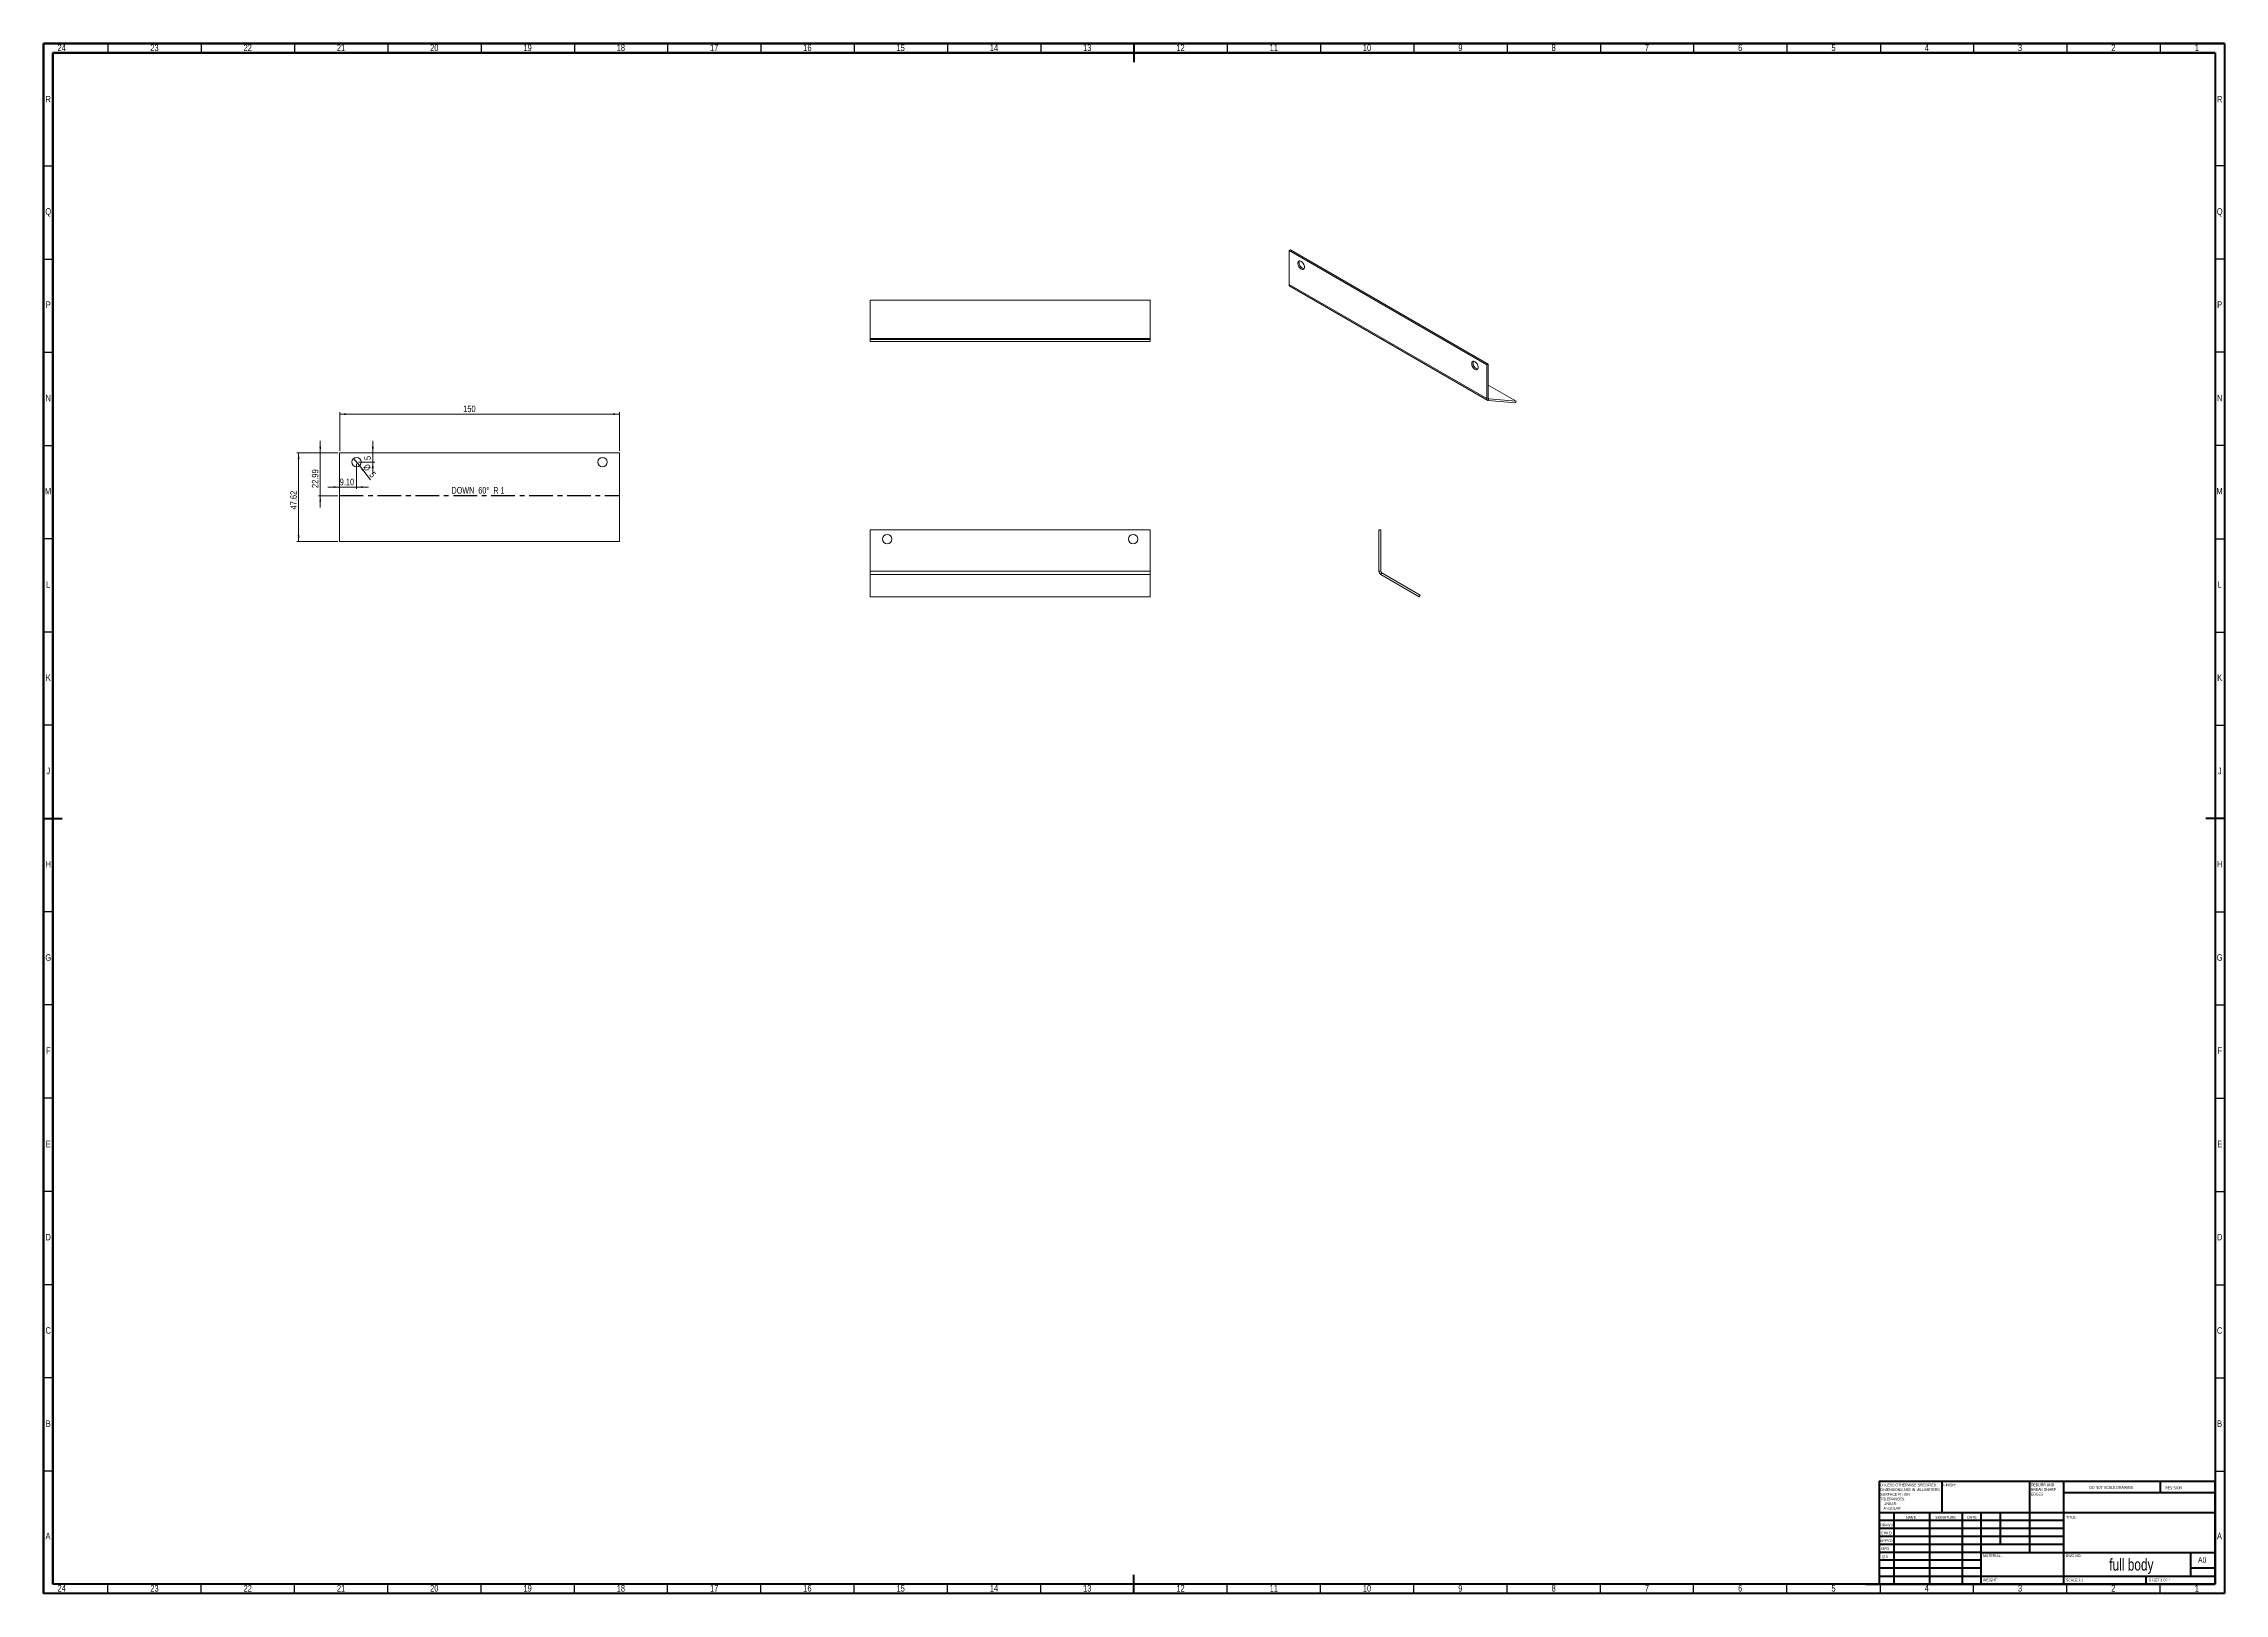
# Paper-space layout 'Sheet3' of a CAD drawing. Header units: millimetres. Extents: x 15 to 1184, y 5 to 836.
import ezdxf

# ---------------------------------------------------------------- set-up
doc = ezdxf.new("R2010")
doc.units = ezdxf.units.MM
doc.linetypes.add('CENTERX2', pattern=[20.32, 12.7, -2.54, 2.54, -2.54])
doc.styles.add('SLDTEXTSTYLE0', font='TXT', dxfattribs={"width": 0.75})
doc.styles.add('SLDTEXTSTYLE1', font='TXT', dxfattribs={"width": 0.686449})
doc.styles.add('SLDTEXTSTYLE2', font='TXT', dxfattribs={"width": 0.6875})
doc.styles.add('SLDTEXTSTYLE4', font='TXT', dxfattribs={"width": 0.660714})
doc.dimstyles.new('SLDDIMSTYLE1', dxfattribs={"dimtxt": 3.5, "dimasz": 3.302, "dimexe": 0, "dimexo": 0.0625, "dimgap": 0.875, "dimtad": 1, "dimrnd": 1e-09, "dimzin": 12, "dimdsep": 46, "dimtxsty": 'SLDTEXTSTYLE0', "dimsah": 1, "dimcen": 0.09, "dimadec": 0, "dimazin": 3, "dimtfac": 1, "dimtofl": 0, "dimtmove": 0, "dimatfit": 3, "dimfxl": 1, "dimfrac": 2, "dimtolj": 1, "dimtzin": 12, "dimarcsym": 0})
doc.dimstyles.new('SLDDIMSTYLE2', dxfattribs={"dimtxt": 3.5, "dimasz": 3.302, "dimexe": 0, "dimexo": 0.0625, "dimgap": 0.875, "dimtad": 1, "dimrnd": 1e-09, "dimzin": 12, "dimdsep": 46, "dimtxsty": 'SLDTEXTSTYLE0', "dimsah": 1, "dimcen": 0.09, "dimadec": 0, "dimazin": 3, "dimtfac": 1, "dimtmove": 0, "dimatfit": 0, "dimfxl": 1, "dimfrac": 2, "dimtolj": 1, "dimtzin": 12, "dimarcsym": 0})
doc.dimstyles.new('SLDDIMSTYLE3', dxfattribs={"dimtxt": 3.5, "dimasz": 3.302, "dimexe": 0, "dimexo": 0.0625, "dimgap": 0.875, "dimtad": 1, "dimrnd": 1e-09, "dimzin": 12, "dimdsep": 46, "dimtxsty": 'SLDTEXTSTYLE0', "dimblk1": 'NONE', "dimsah": 1, "dimcen": 0, "dimadec": 0, "dimazin": 3, "dimtfac": 1, "dimtmove": 0, "dimatfit": 3, "dimldrblk": 'NONE', "dimfxl": 1, "dimfrac": 2, "dimtolj": 1, "dimtzin": 12, "dimarcsym": 0})
doc.dimstyles.new('SLDDIMSTYLE4', dxfattribs={"dimtxt": 3.5, "dimasz": 3.302, "dimexe": 0, "dimexo": 0.0625, "dimgap": 0.875, "dimtad": 1, "dimrnd": 1e-09, "dimzin": 4, "dimdsep": 46, "dimtxsty": 'SLDTEXTSTYLE0', "dimsah": 1, "dimcen": 0.09, "dimadec": 0, "dimazin": 1, "dimtfac": 1, "dimtmove": 0, "dimatfit": 0, "dimfxl": 1, "dimfrac": 2, "dimtolj": 1, "dimtzin": 12, "dimarcsym": 0})

# ---------------------------------------------------------------- blocks, each defined once
blk = doc.blocks.new('SW_NOTE_4')
at = {"color": 0, "linetype": 'Continuous', "lineweight": 0, "char_height": 1.5, "attachment_point": 1, "style": 'SLDTEXTSTYLE0'}
for s, insert in [('UNLESS OTHERWISE SPECIFIED:', (0, 1.9)), ('TOLERANCES:', (0, -5.6)), ('DIMENSIONS ARE IN MILLIMETERS', (0, -0.6)), ('SURFACE FINISH:', (0, -3.1)), ('ANGULAR:', (1.7, -10.6)), ('LINEAR:', (1.7, -8.1))]:
    blk.add_mtext(s, dxfattribs=dict(at, insert=insert))
blk = doc.blocks.new('SW_NOTE_5')
at = {"color": 0, "linetype": 'Continuous', "lineweight": 0, "char_height": 1.5, "attachment_point": 1, "style": 'SLDTEXTSTYLE0'}
for s, insert in [('DEBURR AND', (0, 1.9)), ('BREAK SHARP', (0, -0.6)), ('EDGES', (0, -3.1))]:
    blk.add_mtext(s, dxfattribs=dict(at, insert=insert))
blk = doc.blocks.new('_D_32')
at = {"color": 7, "linetype": 'Continuous', "lineweight": 0}
for p, q in [((172.7, 616.6), (150.7, 616.6)), ((151.7, 616.6), (151.7, 569)), ((172.7, 569), (150.7, 569))]:
    blk.add_line(p, q, dxfattribs=at)
for points in [[(151.7, 616.6), (151.2, 613.3), (152.2, 613.3)], [(151.7, 569), (152.2, 572.3), (151.2, 572.3)]]:
    blk.add_solid(points, dxfattribs=at)
at = {"color": 7, "linetype": 'Continuous', "lineweight": 0, "insert": (147.2, 586.2), "char_height": 3.5, "attachment_point": 1, "rotation": 90, "style": 'SLDTEXTSTYLE0'}
blk.add_mtext('47.62', dxfattribs=at)
blk = doc.blocks.new('_D_33')
at = {"color": 7, "linetype": 'Continuous', "lineweight": 0}
for p, q in [((163.3, 616.6), (163.3, 623)), ((172.7, 616.6), (162.3, 616.6)), ((163.3, 616.6), (163.3, 593.6)), ((172.7, 593.6), (162.3, 593.6)), ((163.3, 593.6), (163.3, 587.3))]:
    blk.add_line(p, q, dxfattribs=at)
for points in [[(163.3, 616.6), (163.8, 619.9), (162.8, 619.9)], [(163.3, 593.6), (162.8, 590.3), (163.8, 590.3)]]:
    blk.add_solid(points, dxfattribs=at)
at = {"color": 7, "linetype": 'Continuous', "lineweight": 0, "insert": (158.8, 597.7), "char_height": 3.5, "attachment_point": 1, "rotation": 90, "style": 'SLDTEXTSTYLE0'}
blk.add_mtext('22.99', dxfattribs=at)
blk = doc.blocks.new('_D_34')
at = {"color": 7, "linetype": 'Continuous', "lineweight": 0}
for p, q in [((173.7, 617.6), (173.7, 638.3)), ((323.7, 637.3), (173.7, 637.3)), ((323.7, 617.6), (323.7, 638.3))]:
    blk.add_line(p, q, dxfattribs=at)
for points in [[(173.7, 637.3), (177, 636.8), (177, 637.8)], [(323.7, 637.3), (320.4, 637.8), (320.4, 636.8)]]:
    blk.add_solid(points, dxfattribs=at)
at = {"color": 7, "linetype": 'Continuous', "lineweight": 0, "insert": (239.9, 641.9), "char_height": 3.5, "attachment_point": 1, "style": 'SLDTEXTSTYLE0'}
blk.add_mtext('150', dxfattribs=at)
blk = doc.blocks.new('_D_35')
at = {"color": 7, "linetype": 'Continuous', "lineweight": 0}
for q in [(181.2, 613.6), (190.2, 602.1)]:
    blk.add_line((184.3, 609.7), q, dxfattribs=at)
blk.add_solid([(184.3, 609.7), (186, 606.7), (186.8, 607.4)], dxfattribs=at)
at = {"color": 7, "linetype": 'Continuous', "lineweight": 0, "char_height": 3.5, "attachment_point": 1, "rotation": 307.9802, "style": 'SLDTEXTSTYLE0'}
for s, insert in [('%%c', (188.8, 611)), ('5', (192.1, 606.8))]:
    blk.add_mtext(s, dxfattribs=dict(at, insert=insert))
blk = doc.blocks.new('_NONE')
blk = doc.blocks.new('_D_36')
at = {"color": 7, "linetype": 'Continuous', "lineweight": 0}
for p, q in [((191.5, 616.6), (191.5, 623)), ((183.8, 611.6), (192.5, 611.6)), ((191.5, 611.6), (191.5, 616.6)), ((191.5, 611.6), (191.5, 605.3))]:
    blk.add_line(p, q, dxfattribs=at)
for points in [[(191.5, 616.6), (192, 619.9), (190.9, 619.9)], [(191.5, 611.6), (190.9, 608.3), (192, 608.3)]]:
    blk.add_solid(points, dxfattribs=at)
at = {"color": 7, "linetype": 'Continuous', "lineweight": 0, "insert": (186.9, 612.7), "char_height": 3.5, "attachment_point": 1, "rotation": 90, "style": 'SLDTEXTSTYLE0'}
blk.add_mtext('5', dxfattribs=at)
blk = doc.blocks.new('_D_37')
at = {"color": 7, "linetype": 'Continuous', "lineweight": 0}
for p, q in [((182.8, 610.6), (182.8, 597.2)), ((173.7, 598.2), (167.3, 598.2)), ((182.8, 598.2), (173.7, 598.2)), ((182.8, 598.2), (189.1, 598.2))]:
    blk.add_line(p, q, dxfattribs=at)
for points in [[(173.7, 598.2), (170.4, 598.7), (170.4, 597.7)], [(182.8, 598.2), (186.1, 597.7), (186.1, 598.7)]]:
    blk.add_solid(points, dxfattribs=at)
at = {"color": 7, "linetype": 'Continuous', "lineweight": 0, "insert": (173.7, 602.7), "char_height": 3.5, "attachment_point": 1, "style": 'SLDTEXTSTYLE0'}
blk.add_mtext('9.10', dxfattribs=at)

psp = doc.layouts.new('Sheet3')

# ---------------------------------------------------------------- linework, layer by layer
at = {"color": 7, "linetype": 'Continuous', "lineweight": 60}
for p, q in [((15, 836), (1184, 836)), ((15, 5), (15, 836)), ((15, 836), (15, 5)), ((1184, 836), (15, 836)), ((20, 831), (1179, 831)), ((20, 10), (20, 831)), ((20, 831), (20, 10)), ((1179, 831), (20, 831)), ((599.5, 836), (599.5, 826)), ((599.5, 836), (599.5, 826)), ((1179, 831), (1179, 10)), ((1184, 836), (1184, 5)), ((15, 420.5), (25, 420.5)), ((15, 420.5), (25, 420.5)), ((1184, 420.5), (1174, 420.5)), ((1179, 10), (1179, 65.25)), ((1179, 65.25), (1179, 10)), ((599.5, 5), (599.5, 15)), ((1184, 5), (15, 5)), ((1179, 10), (20, 10)), ((991.8, 10), (1179, 10))]:
    psp.add_line(p, q, dxfattribs=at)
at = {"color": 7, "linetype": 'Continuous', "lineweight": 30}
for p, q in [((49.5, 836), (49.5, 831)), ((99.5, 836), (99.5, 831)), ((149.5, 836), (149.5, 831)), ((199.5, 836), (199.5, 831)), ((249.5, 836), (249.5, 831)), ((299.5, 836), (299.5, 831)), ((349.5, 836), (349.5, 831)), ((399.5, 836), (399.5, 831)), ((449.5, 836), (449.5, 831)), ((499.5, 836), (499.5, 831)), ((549.5, 836), (549.5, 831)), ((649.5, 836), (649.5, 831)), ((699.5, 836), (699.5, 831)), ((749.5, 836), (749.5, 831)), ((799.5, 836), (799.5, 831)), ((849.5, 836), (849.5, 831)), ((899.5, 836), (899.5, 831)), ((949.5, 836), (949.5, 831)), ((999.6, 836), (999.6, 831)), ((1049.5, 836), (1049.5, 831)), ((1099.5, 836), (1099.5, 831)), ((1149.5, 836), (1149.5, 831)), ((15, 770.5), (20, 770.5)), ((1184, 770.5), (1179, 770.5)), ((15, 720.5), (20, 720.5)), ((1184, 720.5), (1179, 720.5)), ((15, 670.5), (20, 670.5)), ((1184, 670.5), (1179, 670.5)), ((15, 620.5), (20, 620.5)), ((1184, 620.5), (1179, 620.5)), ((20, 570.5), (15, 570.5)), ((1179, 570.5), (1184, 570.5)), ((20, 520.5), (15, 520.5)), ((1179, 520.5), (1184, 520.5)), ((20, 470.5), (15, 470.5)), ((1179, 470.5), (1184, 470.5)), ((20, 370.5), (15, 370.5)), ((1179, 370.5), (1184, 370.5)), ((20, 320.5), (15, 320.5)), ((1179, 320.5), (1184, 320.5)), ((20, 270.5), (15, 270.5)), ((1179, 270.5), (1184, 270.5)), ((20, 220.5), (15, 220.5)), ((1179, 220.5), (1184, 220.5)), ((20, 170.5), (15, 170.5)), ((1179, 170.5), (1184, 170.5)), ((20, 120.5), (15, 120.5)), ((1179, 120.5), (1184, 120.5)), ((20, 70.5), (15, 70.5)), ((1179, 70.5), (1184, 70.5)), ((49.5, 5), (49.5, 10)), ((99.5, 5), (99.5, 10)), ((149.5, 5), (149.5, 10)), ((199.5, 5), (199.5, 10)), ((249.5, 5), (249.5, 10)), ((299.5, 5), (299.5, 10)), ((349.5, 5), (349.5, 10)), ((399.5, 5), (399.5, 10)), ((449.5, 5), (449.5, 10)), ((499.5, 5), (499.5, 10)), ((549.5, 5), (549.5, 10)), ((649.5, 5), (649.5, 10)), ((699.5, 5), (699.5, 10)), ((749.5, 5), (749.5, 10)), ((799.5, 5), (799.5, 10)), ((849.5, 5), (849.5, 10)), ((899.5, 5), (899.5, 10)), ((949.5, 5), (949.5, 10)), ((999.6, 5), (999.6, 10)), ((1049.5, 5), (1049.5, 10)), ((1099.5, 5), (1099.5, 10)), ((1149.5, 5), (1149.5, 10))]:
    psp.add_line(p, q, dxfattribs=at)
at = {"color": 7, "linetype": 'Continuous', "lineweight": 15}
for p, q in [((683.356, 725.392), (682.649, 724.984)), ((788.715, 663.753), (682.649, 724.984)), ((682.649, 724.984), (682.649, 706.854)), ((789.422, 664.162), (683.356, 725.392)), ((682.649, 706.854), (788.715, 645.624)), ((683.064, 705.938), (789.13, 644.708)), ((458.132, 698.438), (608.132, 698.438)), ((458.132, 677.787), (458.132, 698.438)), ((608.132, 698.438), (608.132, 677.787)), ((458.132, 677.787), (458.132, 677.287)), ((608.132, 677.787), (458.132, 677.787)), ((458.132, 677.287), (458.132, 676.287)), ((608.132, 677.287), (458.132, 677.287)), ((608.132, 676.287), (458.132, 676.287)), ((608.132, 677.287), (608.132, 677.787)), ((608.132, 677.287), (608.132, 676.287)), ((789.422, 664.162), (788.715, 663.753)), ((788.715, 645.624), (788.715, 663.753)), ((789.422, 646.032), (789.422, 664.162)), ((789.422, 646.032), (788.715, 645.624)), ((789.422, 652.857), (804.378, 644.223)), ((789.776, 645.529), (789.422, 644.617)), ((804.025, 643.312), (789.422, 644.617)), ((789.776, 645.529), (789.517, 645.678)), ((804.378, 644.223), (789.776, 645.529)), ((804.025, 643.312), (804.378, 644.223)), ((173.682, 616.621), (173.682, 569.002)), ((323.682, 616.621), (173.682, 616.621)), ((323.682, 569.002), (323.682, 616.621)), ((608.132, 575.29), (458.132, 575.29)), ((458.132, 575.29), (458.132, 553.087)), ((608.132, 553.087), (608.132, 575.29)), ((730.791, 553.087), (730.791, 575.29)), ((731.791, 575.29), (730.791, 575.29)), ((731.791, 553.087), (731.791, 575.29)), ((173.682, 569.002), (323.682, 569.002)), ((458.132, 553.087), (608.132, 553.087)), ((458.132, 551.355), (458.132, 553.087)), ((458.132, 551.355), (608.132, 551.355)), ((458.132, 551.355), (458.132, 539.433)), ((608.132, 553.087), (608.132, 551.355)), ((608.132, 539.433), (608.132, 551.355)), ((731.791, 553.087), (730.791, 553.087)), ((732.291, 552.221), (731.791, 551.355)), ((752.441, 539.433), (731.791, 551.355)), ((752.941, 540.299), (732.291, 552.221)), ((458.132, 539.433), (608.132, 539.433)), ((752.441, 539.433), (752.941, 540.299))]:
    psp.add_line(p, q, dxfattribs=at)
at = {"color": 7, "linetype": 'CENTERX2'}
psp.add_line((173.682, 593.633), (323.682, 593.633), dxfattribs=at)
at = {"color": 7, "linetype": 'Continuous', "lineweight": 40}
for p, q in [((999, 65.25), (1179, 65.25)), ((999, 65.25), (999, 10)), ((1032.8, 48.25), (1032.8, 65.25)), ((1079.6, 65.25), (1079.6, 27)), ((1097.8, 65.25), (1097.8, 10)), ((1179, 58.875), (1097.8, 58.875)), ((1149.8, 58.875), (1149.8, 65.25)), ((1179, 48.25), (999, 48.25)), ((1006.8, 48.25), (1006.8, 10)), ((1025.991, 48.25), (1025.991, 10)), ((1043.399, 48.25), (1043.399, 10)), ((1053.6, 10), (1053.6, 48.25)), ((1064, 31.25), (1064, 48.25)), ((1097.8, 44), (999, 44)), ((1097.8, 39.75), (999, 39.75)), ((1097.8, 35.5), (999, 35.5)), ((1097.8, 31.25), (999, 31.25)), ((1053.6, 27), (999, 27)), ((1053.6, 27), (1179, 27)), ((1166, 14.25), (1166, 27)), ((1053.6, 22.75), (999, 22.75)), ((1053.6, 18.5), (999, 18.5)), ((999, 14.25), (1179, 14.25)), ((1142, 10), (1142, 14.25)), ((1179, 18.5), (1166, 18.5))]:
    psp.add_line(p, q, dxfattribs=at)
at = {"color": 7, "linetype": 'Continuous', "lineweight": 15, "flags": 128}
for points in [[(687.316, 718.207), (687.355, 717.76), (687.469, 717.289), (687.654, 716.812), (687.901, 716.352), (688.2, 715.929), (688.538, 715.561), (688.899, 715.263), (689.269, 715.05), (689.63, 714.93), (689.968, 714.909), (690.267, 714.987), (690.514, 715.161), (690.699, 715.424), (690.813, 715.764), (690.852, 716.166), (690.813, 716.613), (690.699, 717.085), (690.514, 717.561), (690.267, 718.021), (689.968, 718.444), (689.63, 718.813), (689.269, 719.11), (688.899, 719.323), (688.538, 719.443), (688.2, 719.465), (687.901, 719.387), (687.654, 719.212), (687.469, 718.949), (687.355, 718.609), (687.316, 718.207)], [(784.048, 662.365), (784.01, 662.812), (783.896, 663.283), (783.711, 663.76), (783.464, 664.22), (783.165, 664.643), (782.827, 665.011), (782.465, 665.309), (782.096, 665.522), (781.734, 665.642), (781.397, 665.663), (781.098, 665.585), (780.85, 665.411), (780.666, 665.148), (780.551, 664.808), (780.513, 664.406), (780.551, 663.959), (780.666, 663.487), (780.85, 663.011), (781.098, 662.551), (781.397, 662.128), (781.734, 661.759), (782.096, 661.462), (782.465, 661.248), (782.827, 661.129), (783.165, 661.107), (783.464, 661.185), (783.711, 661.36), (783.896, 661.623), (784.01, 661.963), (784.048, 662.365)]]:
    psp.add_lwpolyline(points, dxfattribs=at)
at = {"color": 7, "linetype": 'Continuous', "lineweight": 15}
for centre in [(182.782, 611.621), (314.582, 611.621), (467.232, 570.29), (599.032, 570.29)]:
    psp.add_circle(centre, 2.5, dxfattribs=at)
for centre, radius, start, end in [((691.179, 718.396), 3.129, 159.979816, 260.014807), ((683.655, 706.758), 1.011, 174.529344, 234.158476), ((784.376, 664.595), 3.129, 159.979816, 260.014807), ((789.583, 645.482), 0.88, 170.748121, 259.453222), ((789.856, 645.961), 0.44, 170.748121, 259.453222), ((732.791, 553.087), 2, 180, 240), ((732.791, 553.087), 1, 180, 240)]:
    psp.add_arc(centre, radius, start, end, dxfattribs=at)

# ---------------------------------------------------------------- block references
at = {"color": 7, "linetype": 'Continuous', "lineweight": 0}
for name, p in [('SW_NOTE_4', (999.594, 61.987)), ('SW_NOTE_5', (1080.309, 62.069))]:
    psp.add_blockref(name, p, dxfattribs=at)

# ---------------------------------------------------------------- texts
for s, insert, char_height, attachment_point, style in [('24', (24.68, 835.532), 3.5, 2, 'SLDTEXTSTYLE0'), ('23', (74.43, 835.532), 3.5, 2, 'SLDTEXTSTYLE0'), ('22', (124.43, 835.532), 3.5, 2, 'SLDTEXTSTYLE0'), ('21', (174.43, 835.532), 3.5, 2, 'SLDTEXTSTYLE0'), ('20', (224.43, 835.532), 3.5, 2, 'SLDTEXTSTYLE0'), ('19', (274.43, 835.532), 3.5, 2, 'SLDTEXTSTYLE0'), ('18', (324.43, 835.532), 3.5, 2, 'SLDTEXTSTYLE0'), ('17', (374.43, 835.532), 3.5, 2, 'SLDTEXTSTYLE0'), ('16', (424.43, 835.532), 3.5, 2, 'SLDTEXTSTYLE0'), ('15', (474.43, 835.532), 3.5, 2, 'SLDTEXTSTYLE0'), ('14', (524.43, 835.532), 3.5, 2, 'SLDTEXTSTYLE0'), ('13', (574.43, 835.532), 3.5, 2, 'SLDTEXTSTYLE0'), ('12', (624.43, 835.532), 3.5, 2, 'SLDTEXTSTYLE0'), ('11', (674.43, 835.532), 3.5, 2, 'SLDTEXTSTYLE0'), ('10', (724.43, 835.532), 3.5, 2, 'SLDTEXTSTYLE0'), ('9', (774.465, 835.532), 3.5, 2, 'SLDTEXTSTYLE0'), ('8', (824.465, 835.532), 3.5, 2, 'SLDTEXTSTYLE0'), ('7', (874.465, 835.532), 3.5, 2, 'SLDTEXTSTYLE0'), ('6', (924.465, 835.532), 3.5, 2, 'SLDTEXTSTYLE0'), ('5', (974.465, 835.532), 3.5, 2, 'SLDTEXTSTYLE0'), ('4', (1024.465, 835.532), 3.5, 2, 'SLDTEXTSTYLE0'), ('3', (1074.465, 835.532), 3.5, 2, 'SLDTEXTSTYLE0'), ('2', (1124.465, 835.532), 3.5, 2, 'SLDTEXTSTYLE0'), ('1', (1169.215, 835.532), 3.5, 2, 'SLDTEXTSTYLE0'), ('R', (17.45, 807.976), 3.5, 2, 'SLDTEXTSTYLE0'), ('R', (1181.45, 807.976), 3.5, 2, 'SLDTEXTSTYLE0'), ('Q', (17.491, 747.726), 3.5, 2, 'SLDTEXTSTYLE0'), ('Q', (1181.491, 747.726), 3.5, 2, 'SLDTEXTSTYLE0'), ('P', (17.487, 697.782), 3.5, 2, 'SLDTEXTSTYLE0'), ('P', (1181.487, 697.782), 3.5, 2, 'SLDTEXTSTYLE0'), ('N', (17.47, 647.726), 3.5, 2, 'SLDTEXTSTYLE0'), ('N', (1181.47, 647.726), 3.5, 2, 'SLDTEXTSTYLE0'), ('M', (17.38, 597.782), 3.5, 2, 'SLDTEXTSTYLE0'), ('DOWN  60°  R 1', (247.852, 598.21), 3.5, 2, 'SLDTEXTSTYLE4'), ('M', (1181.38, 597.782), 3.5, 2, 'SLDTEXTSTYLE0'), ('L', (17.462, 547.726), 3.5, 2, 'SLDTEXTSTYLE0'), ('L', (1181.462, 547.726), 3.5, 2, 'SLDTEXTSTYLE0'), ('K', (17.489, 497.782), 3.5, 2, 'SLDTEXTSTYLE0'), ('K', (1181.489, 497.782), 3.5, 2, 'SLDTEXTSTYLE0'), ('J', (17.468, 447.726), 3.5, 2, 'SLDTEXTSTYLE0'), ('J', (1181.468, 447.726), 3.5, 2, 'SLDTEXTSTYLE0'), ('H', (17.491, 397.782), 3.5, 2, 'SLDTEXTSTYLE0'), ('H', (1181.491, 397.782), 3.5, 2, 'SLDTEXTSTYLE0'), ('G', (17.489, 347.726), 3.5, 2, 'SLDTEXTSTYLE0'), ('G', (1181.489, 347.726), 3.5, 2, 'SLDTEXTSTYLE0'), ('F', (17.464, 297.782), 3.5, 2, 'SLDTEXTSTYLE0'), ('F', (1181.464, 297.782), 3.5, 2, 'SLDTEXTSTYLE0'), ('E', (17.506, 247.726), 3.5, 2, 'SLDTEXTSTYLE0'), ('E', (1181.506, 247.726), 3.5, 2, 'SLDTEXTSTYLE0'), ('D', (17.46, 197.782), 3.5, 2, 'SLDTEXTSTYLE0'), ('D', (1181.46, 197.782), 3.5, 2, 'SLDTEXTSTYLE0'), ('C', (17.464, 147.726), 3.5, 2, 'SLDTEXTSTYLE0'), ('C', (1181.464, 147.726), 3.5, 2, 'SLDTEXTSTYLE0'), ('B', (17.473, 97.782), 3.5, 2, 'SLDTEXTSTYLE0'), ('B', (1181.473, 97.782), 3.5, 2, 'SLDTEXTSTYLE0'), ('FINISH:', (1033.371, 63.919), 1.5, 1, 'SLDTEXTSTYLE0'), ('DO NOT SCALE DRAWING', (1111.615, 62.533), 1.5, 1, 'SLDTEXTSTYLE0'), ('REVISION', (1152.328, 62.335), 1.5, 1, 'SLDTEXTSTYLE0'), ('A', (17.36, 37.476), 3.5, 2, 'SLDTEXTSTYLE0'), ('DRAWN', (999.643, 42.385), 1.5, 1, 'SLDTEXTSTYLE1'), ("CHK'D", (999.939, 38.162), 1.5, 1, 'SLDTEXTSTYLE0'), ('NAME', (1013.322, 46.501), 1.5, 1, 'SLDTEXTSTYLE0'), ('SIGNATURE', (1029.034, 46.562), 1.5, 1, 'SLDTEXTSTYLE0'), ('DATE', (1046.215, 46.576), 1.5, 1, 'SLDTEXTSTYLE0'), ('TITLE:', (1099.09, 46.576), 1.5, 1, 'SLDTEXTSTYLE0'), ('A', (1181.36, 37.476), 3.5, 2, 'SLDTEXTSTYLE0'), ("APPV'D", (999.402, 34.066), 1.5, 1, 'SLDTEXTSTYLE0'), ('MFG', (1000.124, 29.716), 1.5, 1, 'SLDTEXTSTYLE0'), ('Q.A', (1000.509, 25.505), 1.5, 1, 'SLDTEXTSTYLE0'), ('MATERIAL:', (1054.646, 25.986), 1.5, 1, 'SLDTEXTSTYLE0'), ('DWG NO.', (1098.953, 25.986), 1.5, 1, 'SLDTEXTSTYLE0'), ('full body', (1134.13, 23.607), 6.35, 2, 'SLDTEXTSTYLE0'), ('A0', (1169.871, 24.406), 2.9104, 1, 'SLDTEXTSTYLE0'), ('WEIGHT:', (1054.618, 12.949), 1.4986, 1, 'SLDTEXTSTYLE0'), ('SCALE:1:1', (1099.074, 12.9), 1.5, 1, 'SLDTEXTSTYLE0'), ('SHEET 3 OF 4', (1143.478, 12.9), 1.5, 1, 'SLDTEXTSTYLE2'), ('24', (24.68, 9.476), 3.5, 2, 'SLDTEXTSTYLE0'), ('23', (74.43, 9.476), 3.5, 2, 'SLDTEXTSTYLE0'), ('22', (124.43, 9.476), 3.5, 2, 'SLDTEXTSTYLE0'), ('21', (174.43, 9.476), 3.5, 2, 'SLDTEXTSTYLE0'), ('20', (224.43, 9.476), 3.5, 2, 'SLDTEXTSTYLE0'), ('19', (274.43, 9.476), 3.5, 2, 'SLDTEXTSTYLE0'), ('18', (324.43, 9.476), 3.5, 2, 'SLDTEXTSTYLE0'), ('17', (374.43, 9.476), 3.5, 2, 'SLDTEXTSTYLE0'), ('16', (424.43, 9.476), 3.5, 2, 'SLDTEXTSTYLE0'), ('15', (474.43, 9.476), 3.5, 2, 'SLDTEXTSTYLE0'), ('14', (524.43, 9.476), 3.5, 2, 'SLDTEXTSTYLE0'), ('13', (574.43, 9.476), 3.5, 2, 'SLDTEXTSTYLE0'), ('12', (624.43, 9.476), 3.5, 2, 'SLDTEXTSTYLE0'), ('11', (674.43, 9.476), 3.5, 2, 'SLDTEXTSTYLE0'), ('10', (724.43, 9.476), 3.5, 2, 'SLDTEXTSTYLE0'), ('9', (774.465, 9.476), 3.5, 2, 'SLDTEXTSTYLE0'), ('8', (824.465, 9.476), 3.5, 2, 'SLDTEXTSTYLE0'), ('7', (874.465, 9.476), 3.5, 2, 'SLDTEXTSTYLE0'), ('6', (924.465, 9.476), 3.5, 2, 'SLDTEXTSTYLE0'), ('5', (974.465, 9.476), 3.5, 2, 'SLDTEXTSTYLE0'), ('4', (1024.465, 9.476), 3.5, 2, 'SLDTEXTSTYLE0'), ('3', (1074.465, 9.476), 3.5, 2, 'SLDTEXTSTYLE0'), ('2', (1124.465, 9.476), 3.5, 2, 'SLDTEXTSTYLE0'), ('1', (1169.215, 9.476), 3.5, 2, 'SLDTEXTSTYLE0')]:
    psp.add_mtext(s, dxfattribs=dict(at, insert=insert, char_height=char_height, attachment_point=attachment_point, style=style))

# ---------------------------------------------------------------- dimensions: what is measured, and where the dimension line sits
for base, p1, dimstyle, picture, middle in [((173.682, 637.341), (323.682, 616.621), 'SLDDIMSTYLE1', '_D_34', (243.818, 637.341)), ((173.682, 598.205), (182.782, 611.621), 'SLDDIMSTYLE4', '_D_37', (178.258, 598.205))]:
    dim = psp.add_linear_dim(base=base, p1=p1, p2=(173.682, 616.621), dimstyle=dimstyle, dxfattribs=at)
    dim.commit()
    dim.dimension.update_dxf_attribs({"geometry": picture, "text_midpoint": middle, "dimtype": 160})
for base, p1, p2, dimstyle, picture, middle in [((163.302, 593.633), (173.682, 616.621), (173.682, 593.633), 'SLDDIMSTYLE2', '_D_33', (163.302, 603.511)), ((191.455, 616.621), (182.782, 611.621), (173.682, 616.621), 'SLDDIMSTYLE2', '_D_36', (191.455, 613.947)), ((151.682, 569.002), (173.682, 616.621), (173.682, 569.002), 'SLDDIMSTYLE1', '_D_32', (151.682, 592.009))]:
    dim = psp.add_linear_dim(base=base, p1=p1, p2=p2, angle=90, dimstyle=dimstyle, dxfattribs=at)
    dim.commit()
    dim.dimension.update_dxf_attribs({"geometry": picture, "text_midpoint": middle, "dimtype": 160})
dim = psp.add_diameter_dim_2p(p1=(181.244, 613.592), p2=(184.321, 609.651), dimstyle='SLDDIMSTYLE3', dxfattribs=at)
dim.commit()
dim.dimension.update_dxf_attribs({"geometry": '_D_35', "text_midpoint": (188.082, 604.833), "dimtype": 163})

doc.saveas('drawing.dxf')
